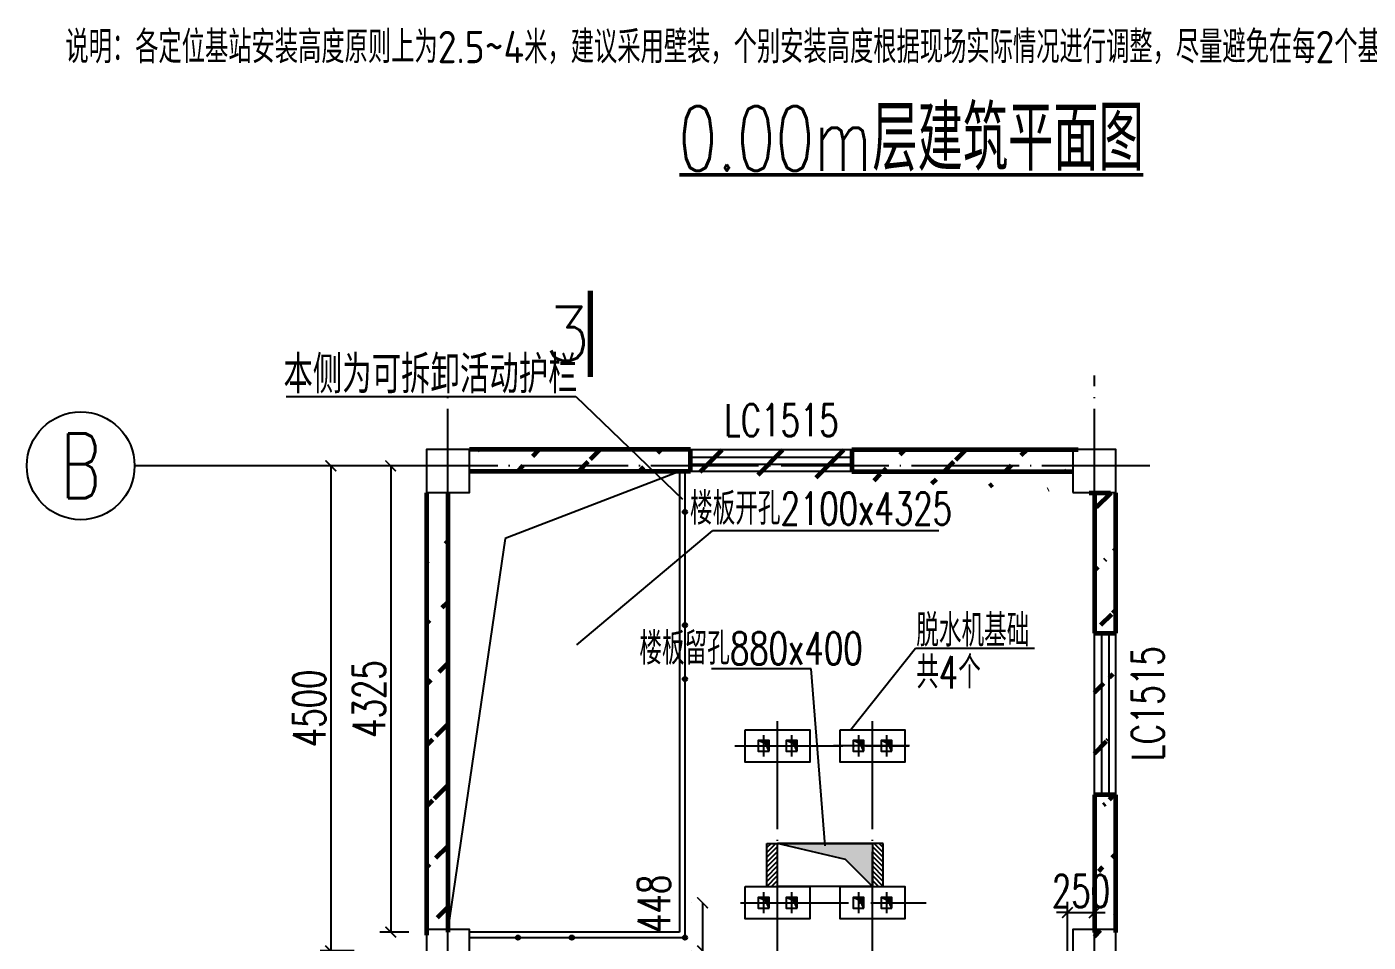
# Model space of a CAD drawing. Header units: millimetres. Extents: x 5779402 to 5838852, y 134142 to 176192.
# Drawn here: x 5801949 to 5814398, y 145849 to 154337 of the extents above; entities that cross this region are included whole.
import ezdxf
from ezdxf.enums import TextEntityAlignment as Align

# ---------------------------------------------------------------- set-up
doc = ezdxf.new("R2010")
doc.units = ezdxf.units.MM
doc.header["$LTSCALE"] = 1000
doc.linetypes.add('CENTER', pattern=[2, 1.25, -0.25, 0.25, -0.25])
doc.linetypes.add('DOTE', pattern=[2.42, 2, -0.2, 0.02, -0.2])
doc.layers.get('0').update_dxf_attribs({"color": 8})
doc.layers.get('DEFPOINTS').update_dxf_attribs({"color": 8})
for name, color, linetype in [('-人员定位标注', 4, 'Continuous'), ('AXIS_NUM', 8, 'Continuous'), ('CENTER_2', 8, 'CENTER'), ('COLUMN', 8, 'Continuous'), ('DIM', 8, 'Continuous'), ('DOTE', 8, 'DOTE'), ('Text', 8, 'Continuous'), ('THICK', 8, 'Continuous'), ('WINDOW', 8, 'Continuous'), ('WINDOW_TEXT', 8, 'Continuous')]:
    doc.layers.add(name, color=color, linetype=linetype)
doc.layers.add('WALL', color=8, linetype='Continuous', lineweight=60)
doc.styles.add('-GBCBIGGBENOR', font='gbenor.shx', dxfattribs={"width": 0.7, "bigfont": 'gbcbig.shx'})
doc.styles.add('_TCH_WINDOW', font='SIMPLEX', dxfattribs={"bigfont": 'GBCBIG'})
doc.styles.add('huangwh-引出标示', font='geditxt.shx', dxfattribs={"width": 0.78, "bigfont": 'hztxt1.shx'})
doc.styles.add('HZ', font='geditxt.shx', dxfattribs={"width": 0.7, "bigfont": 'hztxt1.shx'})
doc.styles.add('TSSD_Axis', font='geditxt.shx', dxfattribs={"width": 0.7, "bigfont": 'hztxt1.shx'})
doc.styles.add('TSSD_Label', font='geditxt.shx', dxfattribs={"width": 0.7, "bigfont": 'hztxt1.shx'})
doc.styles.add('TSSD_Rein', font='geditxt.shx', dxfattribs={"width": 0.7, "bigfont": 'hztxt1.shx'})
doc.dimstyles.new('TSSD_100_100$0', dxfattribs={"dimtxt": 300, "dimasz": 100, "dimexe": 100, "dimexo": 250, "dimgap": 50, "dimtad": 1, "dimdec": 0, "dimzin": 0, "dimdsep": 46, "dimtxsty": 'TSSD_Rein', "dimblk": 'ARCHTICK', "dimcen": 0, "dimclrt": 7, "dimadec": 0, "dimazin": 0, "dimtfac": 1, "dimtdec": 0, "dimtix": 1, "dimtmove": 2, "dimatfit": 3, "dimldrblk": '_TSDBK', "dimfxl": 0, "dimtvp": 0.7, "dimtolj": 1, "dimtzin": 0, "dimarcsym": 0})
pattern_1 = [(45, (0, 0), (-282.842712, 282.842712), [])]

# ---------------------------------------------------------------- blocks, each defined once
blk = doc.blocks.new('_ArchTick')
at = {"color": 0, "linetype": 'ByBlock', "const_width": 0.15}
blk.add_lwpolyline([(-0.5, -0.5), (0.5, 0.5)], dxfattribs=at)
blk = doc.blocks.new('*D181')
at = {"layer": 'DEFPOINTS', "color": 0, "transparency": 16777216}
for p in [(5811857, 146123), (5811607, 145203), (5811857, 145203)]:
    blk.add_point(p, dxfattribs=at)
at = {"layer": 'DIM', "color": 0, "lineweight": -2, "transparency": 16777216}
for p, q in [((5811607, 145453), (5811607, 146223)), ((5811857, 145453), (5811857, 146223)), ((5811607, 146123), (5811507, 146123)), ((5811607, 146123), (5811857, 146123)), ((5811857, 146123), (5811957, 146123))]:
    blk.add_line(p, q, dxfattribs=at)
at = {"layer": 'DIM', "color": 0, "lineweight": -2, "transparency": 16777216, "xscale": 100, "yscale": 100, "zscale": 100}
blk.add_blockref('_ArchTick', (5811607, 146123), dxfattribs=at)
at = {"layer": 'DIM', "color": 0, "lineweight": -2, "transparency": 16777216, "xscale": 100, "yscale": 100, "zscale": 100, "rotation": 180}
blk.add_blockref('_ArchTick', (5811857, 146123), dxfattribs=at)
at = {"layer": 'DIM', "color": 7, "transparency": 16777216, "insert": (5811732, 146323), "char_height": 300, "attachment_point": 5, "style": 'TSSD_Rein'}
blk.add_mtext('\\A1;250', dxfattribs=at)
blk = doc.blocks.new('_TSDBK')
blk.add_line((-1, 0), (0, 0))
blk.add_lwpolyline([(-0.7, -0.7, 0.5, 0.5, 0), (0.7, 0.7, 0.5, 0.5, 0)], format="xyseb")
blk = doc.blocks.new('_FZHK')
blk.add_lwpolyline([(-0.5, -0.5), (0.5, -0.5), (0.5, 0.5), (-0.5, 0.5)], close=True)
blk = doc.blocks.new('*D75')
at = {"layer": 'DEFPOINTS', "color": 0, "transparency": 16777216}
for p in [(5805554, 150266), (5805326, 145942), (5805745, 145942)]:
    blk.add_point(p, dxfattribs=at)
at = {"layer": 'DIM', "color": 0, "lineweight": -2, "transparency": 16777216}
for p, q in [((5805304, 150266), (5805226, 150266)), ((5805326, 150266), (5805326, 145942)), ((5805495, 145942), (5805226, 145942))]:
    blk.add_line(p, q, dxfattribs=at)
at = {"layer": 'DIM', "color": 0, "lineweight": -2, "transparency": 16777216, "xscale": 100, "yscale": 100, "zscale": 100}
for p, rotation in [((5805326, 150266), 90), ((5805326, 145942), 270)]:
    blk.add_blockref('_ArchTick', p, dxfattribs=dict(at, rotation=rotation))
at = {"layer": 'DIM', "color": 7, "transparency": 16777216, "insert": (5805126, 148104), "char_height": 300, "attachment_point": 5, "rotation": 90, "style": 'TSSD_Rein'}
blk.add_mtext('\\A1;4325', dxfattribs=at)
blk = doc.blocks.new('*D74')
at = {"layer": 'DEFPOINTS', "color": 0, "transparency": 16777216}
for p in [(5808372, 146214), (5808221, 145767), (5808372, 145767)]:
    blk.add_point(p, dxfattribs=at)
at = {"layer": 'DIM', "color": 0, "lineweight": -2, "transparency": 16777216}
for p, q in [((5808122, 146214), (5808121, 146214)), ((5808221, 146214), (5808221, 145767)), ((5808122, 145767), (5808121, 145767))]:
    blk.add_line(p, q, dxfattribs=at)
at = {"layer": 'DIM', "color": 0, "lineweight": -2, "transparency": 16777216, "xscale": 100, "yscale": 100, "zscale": 100}
for p, rotation in [((5808221, 146214), 90), ((5808221, 145767), 270)]:
    blk.add_blockref('_ArchTick', p, dxfattribs=dict(at, rotation=rotation))
at = {"layer": 'DIM', "color": 7, "transparency": 16777216, "insert": (5807769, 146204), "char_height": 300, "attachment_point": 5, "rotation": 90, "style": 'TSSD_Rein'}
blk.add_mtext('\\A1;448', dxfattribs=at)
blk = doc.blocks.new('*D58')
at = {"layer": 'DEFPOINTS', "color": 0, "transparency": 16777216}
for p in [(5805149, 150266), (5804770, 145767), (5805238, 145767)]:
    blk.add_point(p, dxfattribs=at)
at = {"layer": 'DIM', "color": 0, "lineweight": -2, "transparency": 16777216}
for p, q in [((5804899, 150266), (5804670, 150266)), ((5804770, 150266), (5804770, 145767)), ((5804988, 145767), (5804670, 145767))]:
    blk.add_line(p, q, dxfattribs=at)
at = {"layer": 'DIM', "color": 0, "lineweight": -2, "transparency": 16777216, "xscale": 100, "yscale": 100, "zscale": 100}
for p, rotation in [((5804770, 150266), 90), ((5804770, 145767), 270)]:
    blk.add_blockref('_ArchTick', p, dxfattribs=dict(at, rotation=rotation))
at = {"layer": 'DIM', "color": 7, "transparency": 16777216, "insert": (5804570, 148017), "char_height": 300, "attachment_point": 5, "rotation": 90, "style": 'TSSD_Rein'}
blk.add_mtext('\\A1;4500', dxfattribs=at)
blk = doc.blocks.new('$TCHSYS$WIN2D')
for p, q in [((-0.5, 0.5), (0.5, 0.5)), ((-0.5, 0.5), (-0.5, -0.5)), ((0.5, 0.5), (0.5, -0.5)), ((0.5, 0.1667), (-0.5, 0.1667)), ((0.5, -0.1667), (-0.5, -0.1667)), ((-0.5, -0.5), (0.5, -0.5))]:
    blk.add_line(p, q)
blk = doc.blocks.new('ts_axno')
at = {"color": 0, "linetype": 'ByBlock', "lineweight": -2}
blk.add_circle((0, 0), 0.5, dxfattribs=at)
at = {"color": 0, "linetype": 'ByBlock', "lineweight": -2, "style": 'TSSD_Axis', "width": 0.7}
blk.add_attdef('A', text='', height=0.6, dxfattribs=at).set_placement((0, 0), align=Align.MIDDLE_CENTER)

msp = doc.modelspace()

# ---------------------------------------------------------------- hatches: boundary and pattern name
h = msp.add_hatch(color=256)
h.paths.add_polyline_path([(5808037.3, 149838.5), (5808077.3, 149838.5, 1)])
h.paths.add_polyline_path([(5808077.3, 149838.5), (5808037.3, 149838.5, 1)])
h = msp.add_hatch(color=256)
h.paths.add_polyline_path([(5808037.3, 148788.5), (5808077.3, 148788.5, 1)])
h.paths.add_polyline_path([(5808077.3, 148788.5), (5808037.3, 148788.5, 1)])
h = msp.add_hatch(color=256)
h.paths.add_polyline_path([(5808037.3, 148288.5), (5808077.3, 148288.5, 1)])
h.paths.add_polyline_path([(5808077.3, 148288.5), (5808037.3, 148288.5, 1)])
h = msp.add_hatch(color=256)
h.paths.add_polyline_path([(5808837.3, 147669.5), (5808837.3, 147719.5), (5808787.3, 147719.5), (5808787.3, 147696.4), (5808807.1, 147687.3), (5808815, 147669.5)])
h.paths.add_polyline_path([(5808837.3, 147619.5), (5808837.3, 147669.5), (5808815, 147669.5)])
h.paths.add_polyline_path([(5808787.3, 147696.4), (5808787.3, 147719.5), (5808737.3, 147719.5)])
h = msp.add_hatch(color=256)
h.paths.add_polyline_path([(5809097.3, 147669.5), (5809097.3, 147719.5), (5809047.3, 147719.5), (5809047.3, 147696.4), (5809067.1, 147687.3), (5809075, 147669.5)])
h.paths.add_polyline_path([(5809097.3, 147619.5), (5809097.3, 147669.5), (5809075, 147669.5)])
h.paths.add_polyline_path([(5809047.3, 147696.4), (5809047.3, 147719.5), (5808997.3, 147719.5)])
h = msp.add_hatch(color=256)
h.paths.add_polyline_path([(5809717.3, 147669.5), (5809717.3, 147719.5), (5809667.3, 147719.5), (5809667.3, 147696.4), (5809687.1, 147687.3), (5809695, 147669.5)])
h.paths.add_polyline_path([(5809717.3, 147619.5), (5809717.3, 147669.5), (5809695, 147669.5)])
h.paths.add_polyline_path([(5809667.3, 147696.4), (5809667.3, 147719.5), (5809617.3, 147719.5)])
h = msp.add_hatch(color=256)
h.paths.add_polyline_path([(5809977.3, 147719.5), (5809927.3, 147719.5), (5809927.3, 147696.4), (5809947.1, 147687.3), (5809955, 147669.5), (5809977.3, 147669.5)])
h.paths.add_polyline_path([(5809955, 147669.5), (5809977.3, 147619.5), (5809977.3, 147669.5)])
h.paths.add_polyline_path([(5809927.3, 147696.4), (5809927.3, 147719.5), (5809877.3, 147719.5)])
h = msp.add_hatch()
h.set_pattern_fill('ANSI31', color=256, scale=10, angle=-90, style=0)
h.set_pattern_definition([(225, (5827361.168, 169355.547), (-22.45064, 22.45064), [])])
h.paths.add_polyline_path([(5808817.3, 146364.5), (5808817.3, 146764.5), (5808917.3, 146764.5), (5808917.3, 146381.3), (5808898.8, 146364.5)])
h = msp.add_hatch(color=256)
h.paths.add_polyline_path([(5809797.3, 146364.5), (5809797.3, 146764.5), (5809357.3, 146764.5), (5809357.3, 146660.4), (5809547.2, 146615.4)])
h.paths.add_polyline_path([(5809357.3, 146660.4), (5809357.3, 146764.5), (5808917.3, 146764.5)])
h = msp.add_hatch()
h.set_pattern_fill('ANSI31', color=256, scale=10, angle=-90, style=0)
h.set_pattern_definition([(315, (5791353.378, 169355.547), (22.45064, 22.45064), [])])
h.paths.add_polyline_path([(5809897.3, 146764.5), (5809797.3, 146764.5), (5809797.3, 146381.3), (5809815.7, 146364.5), (5809897.3, 146364.5)])
h = msp.add_hatch(color=256)
h.paths.add_polyline_path([(5808837.3, 146214.5), (5808837.3, 146264.5), (5808787.3, 146264.5), (5808787.3, 146241.4), (5808807.1, 146232.3), (5808815, 146214.5)])
h.paths.add_polyline_path([(5808837.3, 146164.5), (5808837.3, 146214.5), (5808815, 146214.5)])
h.paths.add_polyline_path([(5808787.3, 146241.4), (5808787.3, 146264.5), (5808737.3, 146264.5)])
h = msp.add_hatch(color=256)
h.paths.add_polyline_path([(5809097.3, 146214.5), (5809097.3, 146264.5), (5809047.3, 146264.5), (5809047.3, 146241.4), (5809067.1, 146232.3), (5809075, 146214.5)])
h.paths.add_polyline_path([(5809097.3, 146164.5), (5809097.3, 146214.5), (5809075, 146214.5)])
h.paths.add_polyline_path([(5809047.3, 146241.4), (5809047.3, 146264.5), (5808997.3, 146264.5)])
h = msp.add_hatch(color=256)
h.paths.add_polyline_path([(5809717.3, 146214.5), (5809717.3, 146264.5), (5809667.3, 146264.5), (5809667.3, 146241.4), (5809687.1, 146232.3), (5809695, 146214.5)])
h.paths.add_polyline_path([(5809717.3, 146164.5), (5809717.3, 146214.5), (5809695, 146214.5)])
h.paths.add_polyline_path([(5809667.3, 146241.4), (5809667.3, 146264.5), (5809617.3, 146264.5)])
h = msp.add_hatch(color=256)
h.paths.add_polyline_path([(5809977.3, 146214.5), (5809977.3, 146264.5), (5809927.3, 146264.5), (5809927.3, 146241.4), (5809947.1, 146232.3), (5809955, 146214.5)])
h.paths.add_polyline_path([(5809977.3, 146164.5), (5809977.3, 146214.5), (5809955, 146214.5)])
h.paths.add_polyline_path([(5809927.3, 146241.4), (5809927.3, 146264.5), (5809877.3, 146264.5)])
h = msp.add_hatch(color=256)
h.paths.add_polyline_path([(5806527.3, 145891.9, -1), (5806487.3, 145891.9)])
h.paths.add_polyline_path([(5806487.3, 145891.9, -1), (5806527.3, 145891.9)])
h = msp.add_hatch(color=256)
h.paths.add_polyline_path([(5806987.3, 145891.9), (5807027.3, 145891.9, -1)])
h.paths.add_polyline_path([(5807027.3, 145891.9), (5806987.3, 145891.9, -1)])
h = msp.add_hatch(color=256)
h.paths.add_polyline_path([(5808037.3, 145891.9), (5808077.3, 145891.9, -1)])
h.paths.add_polyline_path([(5808077.3, 145891.9), (5808037.3, 145891.9, -1)])
at = {"layer": 'WALL'}
h = msp.add_hatch(dxfattribs=at)
h.set_pattern_fill('METAL', color=256, scale=100, style=0)
h.set_pattern_definition(pattern_1)
edge = h.paths.add_edge_path()
edge.add_line((5812007.3, 150016.5), (5812007.3, 150016.5))
edge.add_line((5811807.3, 150016.5), (5812007.3, 150016.5))
edge.add_line((5811807.3, 150016.5), (5811807.3, 150016.5))
edge.add_line((5809607.3, 150214.9), (5811707.3, 150214.9))
edge.add_line((5809607.3, 150414.9), (5809607.3, 150214.9))
edge.add_line((5811707.3, 150414.9), (5809607.3, 150414.9))
edge.add_line((5808107.3, 150416.5), (5806007.3, 150416.5))
edge.add_line((5808107.3, 150214.9), (5808107.3, 150414.9))
edge.add_line((5806007.3, 150216.5), (5808107.3, 150216.5))
h = msp.add_hatch(dxfattribs=at)
h.set_pattern_fill('METAL', color=256, scale=100, style=0)
h.set_pattern_definition(pattern_1)
edge = h.paths.add_edge_path()
edge.add_line((5805657.3, 145614.9), (5805657.3, 142391.8))
edge.add_line((5805857.3, 145589.9), (5805857.3, 142414.9))
edge.add_line((5805657.3, 150016.5), (5805657.3, 145914.9))
edge.add_line((5805857.3, 150016.5), (5805857.3, 145941.9))
h = msp.add_hatch(dxfattribs=at)
h.set_pattern_fill('METAL', color=256, scale=100, style=0)
h.set_pattern_definition([(45, (50, 3e-11), (-282.842712, 282.842712), [])])
edge = h.paths.add_edge_path()
edge.add_line((5811857.3, 147214.9), (5811857.3, 145939.9))
edge.add_line((5812057.3, 147214.9), (5811857.3, 147214.9))
edge.add_line((5812057.3, 145939.9), (5812057.3, 147214.9))
edge.add_line((5812057.3, 148714.9), (5812057.3, 150014.9))
edge.add_line((5811857.3, 148714.9), (5812057.3, 148714.9))
edge.add_line((5811857.3, 150014.9), (5811857.3, 148714.9))
edge.add_line((5811857.3, 142814.9), (5811857.3, 141514.9))
edge.add_line((5812057.3, 142814.9), (5811857.3, 142814.9))
edge.add_line((5812057.3, 141514.9), (5812057.3, 142814.9))
edge.add_line((5812057.3, 144314.9), (5812057.3, 145589.9))
edge.add_line((5811857.3, 144314.9), (5812057.3, 144314.9))
edge.add_line((5811857.3, 145589.9), (5811857.3, 144314.9))
edge.add_line((5812057.3, 150016.5), (5812057.3, 150016.5))
edge.add_line((5811857.3, 150016.5), (5812057.3, 150016.5))
edge.add_line((5811857.3, 150016.5), (5811857.3, 150016.5))

# ---------------------------------------------------------------- linework, layer by layer
for p, q in [((5807044.3, 150908.3), (5808032.9, 149956.6)), ((5808007.3, 150214.9), (5806388.3, 149593.8)), ((5808007.3, 150214.9), (5808007.3, 145941.9)), ((5808057.3, 150214.9), (5808057.3, 145891.9)), ((5807054.6, 148605.4), (5808314.3, 149663.3)), ((5810413.6, 149663.3), (5808314.3, 149663.3)), ((5806388.3, 149593.8), (5805857.3, 145966.9)), ((5810196.7, 148571), (5809597.3, 147819.5)), ((5811302.7, 148571), (5810196.7, 148571)), ((5809229.1, 148385.1), (5808302.7, 148385.1)), ((5809357.3, 146741.4), (5809229.1, 148385.1)), ((5809217.3, 147819.5), (5809217.3, 147519.5)), ((5809497.3, 147819.5), (5810097.3, 147819.5)), ((5809497.3, 147519.5), (5809497.3, 147819.5)), ((5809597.3, 147819.5), (5809997.3, 147819.5)), ((5810097.3, 147819.5), (5810097.3, 147519.5)), ((5808807.1, 147687.3), (5808737.3, 147719.5)), ((5808837.3, 147619.5), (5808807.1, 147687.3)), ((5809067.1, 147687.3), (5808997.3, 147719.5)), ((5809097.3, 147619.5), (5809067.1, 147687.3)), ((5809687.1, 147687.3), (5809617.3, 147719.5)), ((5809717.3, 147619.5), (5809687.1, 147687.3)), ((5809947.1, 147687.3), (5809877.3, 147719.5)), ((5809977.3, 147619.5), (5809947.1, 147687.3)), ((5810097.3, 147519.5), (5809497.3, 147519.5)), ((5809997.3, 147519.5), (5809597.3, 147519.5)), ((5808817.3, 146364.5), (5808817.3, 146764.5)), ((5808817.3, 146764.5), (5808917.3, 146764.5)), ((5809797.3, 146764.5), (5808917.3, 146764.5)), ((5809547.2, 146615.4), (5808917.3, 146764.5)), ((5809897.3, 146764.5), (5809797.3, 146764.5)), ((5809897.3, 146364.5), (5809897.3, 146764.5)), ((5809797.3, 146364.5), (5809547.2, 146615.4)), ((5808717.3, 146364.5), (5809117.3, 146364.5)), ((5809217.3, 146364.5), (5809217.3, 146064.5)), ((5809597.3, 146364.5), (5809997.3, 146364.5)), ((5809797.3, 146364.5), (5809897.3, 146364.5)), ((5809797.3, 146364.5), (5809897.3, 146364.5)), ((5810097.3, 146364.5), (5810097.3, 146064.5)), ((5808807.1, 146232.3), (5808737.3, 146264.5)), ((5808837.3, 146164.5), (5808807.1, 146232.3)), ((5809067.1, 146232.3), (5808997.3, 146264.5)), ((5809097.3, 146164.5), (5809067.1, 146232.3)), ((5809687.1, 146232.3), (5809617.3, 146264.5)), ((5809717.3, 146164.5), (5809687.1, 146232.3)), ((5809947.1, 146232.3), (5809877.3, 146264.5)), ((5809977.3, 146164.5), (5809947.1, 146232.3)), ((5808007.3, 145941.9), (5806057.3, 145941.9)), ((5806057.3, 145891.9), (5808057.3, 145891.9))]:
    msp.add_line(p, q)
msp.add_lwpolyline([(5804355.1, 150908.3), (5807044.3, 150908.3)])
for points in [[(5808617.3, 147819.5), (5809217.3, 147819.5), (5809217.3, 147519.5), (5808617.3, 147519.5)], [(5809497.3, 147819.5), (5810097.3, 147819.5), (5810097.3, 147519.5), (5809497.3, 147519.5)], [(5808837.3, 147619.5), (5808837.3, 147719.5), (5808737.3, 147719.5), (5808737.3, 147619.5)], [(5809097.3, 147619.5), (5809097.3, 147719.5), (5808997.3, 147719.5), (5808997.3, 147619.5)], [(5809717.3, 147619.5), (5809717.3, 147719.5), (5809617.3, 147719.5), (5809617.3, 147619.5)], [(5809977.3, 147619.5), (5809977.3, 147719.5), (5809877.3, 147719.5), (5809877.3, 147619.5)], [(5809797.3, 146764.5), (5809797.3, 146364.5), (5808917.3, 146364.5), (5808917.3, 146764.5)], [(5808617.3, 146364.5), (5809217.3, 146364.5), (5809217.3, 146064.5), (5808617.3, 146064.5)], [(5809497.3, 146364.5), (5810097.3, 146364.5), (5810097.3, 146064.5), (5809497.3, 146064.5)], [(5808837.3, 146164.5), (5808837.3, 146264.5), (5808737.3, 146264.5), (5808737.3, 146164.5)], [(5809097.3, 146164.5), (5809097.3, 146264.5), (5808997.3, 146264.5), (5808997.3, 146164.5)], [(5809717.3, 146164.5), (5809717.3, 146264.5), (5809617.3, 146264.5), (5809617.3, 146164.5)], [(5809977.3, 146164.5), (5809977.3, 146264.5), (5809877.3, 146264.5), (5809877.3, 146164.5)]]:
    msp.add_lwpolyline(points, close=True)
for centre in [(5808057.3, 149838.5), (5808057.3, 148788.5), (5808057.3, 148288.5), (5806507.3, 145891.9), (5807007.3, 145891.9), (5808057.3, 145891.9)]:
    msp.add_circle(centre, 20)
at = {"layer": 'AXIS_NUM'}
msp.add_line((5805838.4, 150266.5), (5802949, 150266.5), dxfattribs=at)
at = {"layer": 'CENTER_2', "color": 1, "ltscale": 5}
for p, q in [((5808787.3, 147767.4), (5808787.3, 147571.6)), ((5809047.3, 147767.4), (5809047.3, 147571.6)), ((5810142.5, 147669.5), (5809435.9, 147669.5)), ((5809667.3, 147767.4), (5809667.3, 147571.6)), ((5809927.3, 147767.4), (5809927.3, 147571.6)), ((5808787.3, 146312.4), (5808787.3, 146116.6)), ((5809047.3, 146312.4), (5809047.3, 146116.6)), ((5809667.3, 146312.4), (5809667.3, 146116.6)), ((5809927.3, 146312.4), (5809927.3, 146116.6))]:
    msp.add_line(p, q, dxfattribs=at)
at = {"layer": 'DOTE', "ltscale": 0.5}
for p, q in [((5811857.3, 141324.4), (5811857.3, 151104.2)), ((5805857.3, 141324.4), (5805857.3, 150922.1)), ((5812370.5, 150266.5), (5804557.3, 150266.5)), ((5808917.3, 145687.7), (5808917.3, 147953.6)), ((5809797.3, 145687.7), (5809797.3, 147953.6)), ((5808521.3, 147669.5), (5810133.8, 147669.5)), ((5808573.6, 146214.5), (5810297.3, 146214.5))]:
    msp.add_line(p, q, dxfattribs=at)
at = {"layer": 'Text', "color": 3, "linetype": 'ByBlock', "const_width": 36}
msp.add_lwpolyline([(5812309.9, 152964.7), (5808004.9, 152964.7)], dxfattribs=at)
at = {"layer": 'THICK'}
msp.add_lwpolyline([(5807177.7, 151091.5, 50, 50, 0), (5807177.7, 151891.5, 50, 50, 0)], format="xyseb", dxfattribs=at)
at = {"layer": 'WALL'}
for p, q in [((5808107.3, 150416.5), (5806057.3, 150416.5)), ((5808107.3, 150214.9), (5808107.3, 150414.9)), ((5809607.3, 150414.9), (5809607.3, 150214.9)), ((5811707.3, 150414.9), (5809607.3, 150414.9)), ((5806057.3, 150216.5), (5808107.3, 150216.5)), ((5809607.3, 150214.9), (5811657.3, 150214.9)), ((5805657.3, 150016.5), (5805657.3, 145914.9)), ((5805857.3, 150016.5), (5805857.3, 145941.9)), ((5811807.3, 150016.5), (5812007.3, 150016.5)), ((5811807.3, 150016.5), (5811807.3, 150016.5)), ((5811857.3, 150014.9), (5811857.3, 148714.9)), ((5812007.3, 150016.5), (5812007.3, 150016.5)), ((5812057.3, 148714.9), (5812057.3, 150014.9)), ((5811857.3, 148714.9), (5812057.3, 148714.9)), ((5811857.3, 147214.9), (5811857.3, 145939.9)), ((5812057.3, 147214.9), (5811857.3, 147214.9)), ((5812057.3, 145939.9), (5812057.3, 147214.9))]:
    msp.add_line(p, q, dxfattribs=at)

# ---------------------------------------------------------------- block references
at = {"layer": 'AXIS_NUM'}
ref = msp.add_blockref('ts_axno', (5802449, 150266.5), dxfattribs=dict(at, xscale=1000, yscale=1000, zscale=1000))
ref.add_attrib('B', 'B', dxfattribs={"height": 600, "style": 'TSSD_Axis', "width": 0.7}).set_placement((5802449, 150266.5), align=Align.MIDDLE_CENTER)
at = {"layer": 'COLUMN', "xscale": 400, "yscale": 400, "zscale": 400}
for p in [(5805857.3, 150218), (5811857.3, 150218), (5805857.3, 145766.9), (5811857.3, 145766.9)]:
    msp.add_blockref('_FZHK', p, dxfattribs=at)
at = {"layer": 'WINDOW'}
ref = msp.add_blockref('$TCHSYS$WIN2D', (5808857.3, 150314.9), dxfattribs=dict(at, xscale=-1500, yscale=-200, zscale=-1500))
ref.add_attrib('A', 'LC1515', (5808422.3, 150541.2), dxfattribs={"layer": 'WINDOW_TEXT', "height": 297.5, "style": '_TCH_WINDOW', "width": 0.705882})
ref = msp.add_blockref('$TCHSYS$WIN2D', (5811957.3, 147964.9), dxfattribs=dict(at, xscale=-1500, yscale=200, zscale=-1500, rotation=270))
ref.add_attrib('A', 'LC1515', (5812500.7, 147529.9), dxfattribs={"layer": 'WINDOW_TEXT', "height": 297.5, "rotation": 90, "style": '_TCH_WINDOW', "width": 0.705882})

# ---------------------------------------------------------------- texts
at = {"layer": '-人员定位标注', "style": '-GBCBIGGBENOR'}
msp.add_text('说明：各定位基站安装高度原则上为2.5~4米，建议采用壁装，个别安装高度根据现场实际情况进行调整，尽量避免在每2个基站（一维定位）或4个基站（二维定位）覆盖范围内有遮挡物。', height=300, dxfattribs=at).set_placement((5802306.8, 154000.5))
at = {"style": 'HZ', "width": 0.7}
for s, p in [('楼板开孔2100x4325', (5809320.4, 149719.9)), ('楼板留孔880x400', (5808670.5, 148422.7))]:
    msp.add_text(s, height=300, dxfattribs=at).set_placement(p, align=Align.CENTER)
for s, p in [('脱水机基础', (5810203.7, 148590.1)), ('共4个', (5810203.7, 148201))]:
    msp.add_text(s, height=300, dxfattribs=at).set_placement(p)
at = {"layer": 'Text', "style": 'TSSD_Rein', "width": 0.7}
msp.add_text('0.00m层建筑平面图', height=600, dxfattribs=at).set_placement((5810156.5, 153002.3), align=Align.CENTER)
at = {"layer": 'Text', "style": 'huangwh-引出标示', "width": 0.78}
msp.add_text('本侧为可拆卸活动护栏', height=350, dxfattribs=at).set_placement((5804330.5, 150938.7))
at = {"layer": 'THICK', "style": 'TSSD_Label'}
msp.add_text('3', height=500, dxfattribs=at).set_placement((5806752.7, 151241.5))

# ---------------------------------------------------------------- dimensions: what is measured, and where the dimension line sits
at = {"layer": 'DIM'}
for base, p1, p2, picture, middle in [((5804770, 145766.9), (5805148.6, 150266.5), (5805237.6, 145766.9), '*D58', (5804570, 148016.7)), ((5805326.3, 145941.9), (5805554.1, 150266.5), (5805745.5, 145941.9), '*D75', (5805126.3, 148104.2))]:
    dim = msp.add_linear_dim(base=base, p1=p1, p2=p2, angle=90, dimstyle='TSSD_100_100$0', dxfattribs=at)
    dim.commit()
    dim.dimension.update_dxf_attribs({"geometry": picture, "text_midpoint": middle})
dim = msp.add_linear_dim(base=(5808220.6, 145766.9), p1=(5808371.6, 146214.5), p2=(5808371.6, 145766.9), angle=90, dimstyle='TSSD_100_100$0', dxfattribs=at)
dim.commit()
dim.dimension.update_dxf_attribs({"geometry": '*D74', "text_midpoint": (5807769.4, 146204), "dimtype": 128})
dim = msp.add_linear_dim(base=(5811857.3, 146123), p1=(5811607.3, 145203.2), p2=(5811857.3, 145203.2), dimstyle='TSSD_100_100$0', dxfattribs=at)
dim.commit()
dim.dimension.update_dxf_attribs({"geometry": '*D181', "text_midpoint": (5811732.3, 146323)})

doc.saveas('drawing.dxf')
